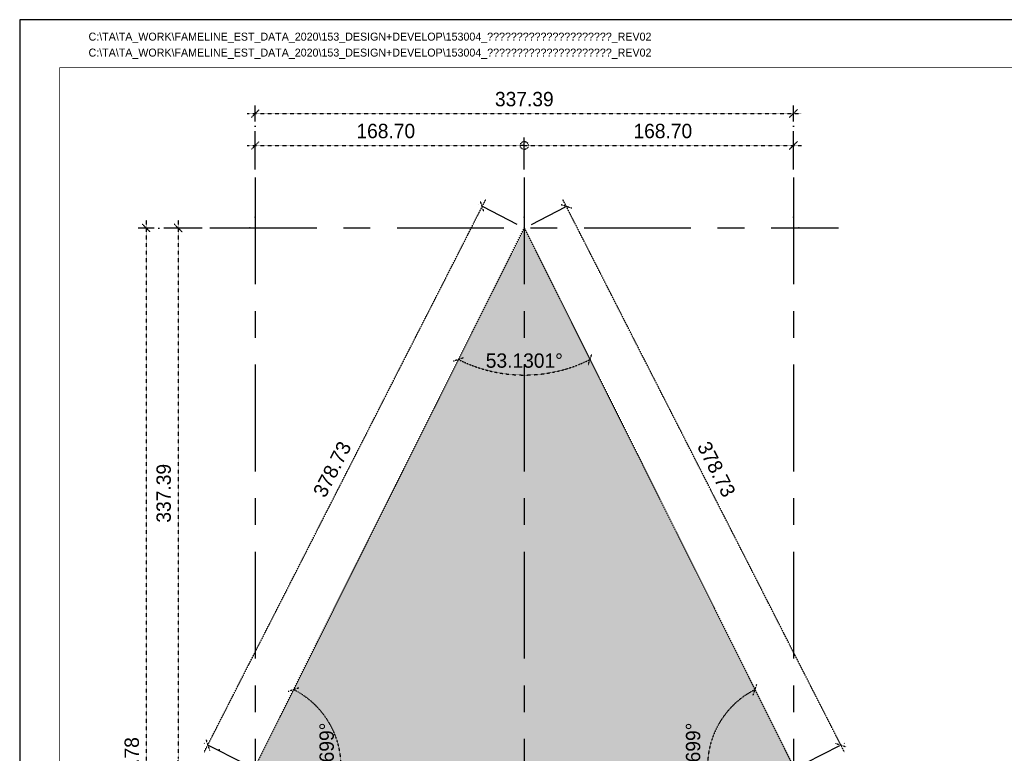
# Model space of a CAD drawing. Header units: millimetres. Extents: x -244126 to 368105, y -173968 to 259060.
# Drawn here: x 14518 to 15135, y 4488 to 4948 of the extents above; entities that cross this region are included whole.
import ezdxf
from ezdxf.enums import TextEntityAlignment as Align

# ---------------------------------------------------------------- set-up
doc = ezdxf.new("R2010")
doc.units = ezdxf.units.MM
doc.header["$MEASUREMENT"] = 0
for name, pattern in [('005_GG_TA_LINE', [13.75, 5, -1.25, 1.25, -1.25, 5]), ('ACAD_ISO04W100', [30, 24, -3, 0, -3]), ('CENTER', [2, 1.25, -0.25, 0.25, -0.25]), ('TA_GL_000.00010', [0.000275, 0.0001, -2.5e-05, 2.5e-05, -2.5e-05, 0.0001]), ('TA_GL_067.00000', [184.25, 67, -16.75, 16.75, -16.75, 67]), ('TA_HL_003.00000', [19.5, 10.65, -8.85])]:
    doc.linetypes.add(name, pattern=pattern)
for name, color, linetype in [('000 - D I M', 6, 'Continuous'), ('000 - GRID', 8, 'CENTER'), ('000 - H A T C H', 8, 'Continuous'), ('000 - L I N E 0.1', 1, 'Continuous'), ('000 - T E X T', 4, 'Continuous'), ('000 - TITLEBLOCK', 4, 'Continuous')]:
    doc.layers.add(name, color=color, linetype=linetype)
doc.styles.add('Cetury Gothic', font='GOTHIC.TTF')
doc.styles.add('CORDIA', font='cordia.shx')
doc.styles.add('TA', font='Cordia New.ttf', dxfattribs={"height": 4.5})
doc.dimstyles.new('DIM C-E', dxfattribs={"dimscale": 2, "dimtxt": 0.18, "dimasz": 0.1, "dimexe": 0.1, "dimexo": 0.1, "dimgap": 0.09, "dimtad": 1, "dimtoh": 1, "dimzin": 0, "dimdsep": 46, "dimtxsty": 'CORDIA', "dimblk1": 'ORIGIN', "dimblk2": 'OBLIQUE', "dimsah": 1, "dimcen": 0.1, "dimdle": 0.1, "dimclrd": 40, "dimclre": 140, "dimclrt": 3, "dimadec": 0, "dimazin": 0, "dimtfac": 1, "dimtix": 1, "dimtmove": 2, "dimatfit": 3, "dimfxl": 1, "dimtolj": 1, "dimtzin": 0, "dimarcsym": 0})
doc.dimstyles.new('DIM E-C', dxfattribs={"dimscale": 2, "dimtxt": 0.18, "dimasz": 0.1, "dimexe": 0.1, "dimexo": 0.1, "dimgap": 0.09, "dimtad": 1, "dimtoh": 1, "dimzin": 0, "dimdsep": 46, "dimtxsty": 'CORDIA', "dimblk1": 'OBLIQUE', "dimblk2": 'ORIGIN', "dimsah": 1, "dimcen": 0.1, "dimdle": 0.1, "dimclrd": 40, "dimclre": 140, "dimclrt": 3, "dimadec": 0, "dimazin": 0, "dimtfac": 1, "dimtix": 1, "dimtmove": 2, "dimatfit": 3, "dimfxl": 1, "dimtolj": 1, "dimtzin": 0, "dimarcsym": 0})
doc.dimstyles.new('DIM E-E', dxfattribs={"dimscale": 2, "dimtxt": 0.18, "dimasz": 0.1, "dimexe": 0.1, "dimexo": 0.1, "dimgap": 0.09, "dimtad": 1, "dimtoh": 1, "dimzin": 0, "dimdsep": 46, "dimtxsty": 'CORDIA', "dimblk": 'OBLIQUE', "dimcen": 0.1, "dimdle": 0.1, "dimclrd": 40, "dimclre": 140, "dimclrt": 3, "dimadec": 0, "dimazin": 0, "dimtfac": 1, "dimtix": 1, "dimtmove": 2, "dimatfit": 3, "dimfxl": 1, "dimtolj": 1, "dimtzin": 0, "dimarcsym": 0})

# ---------------------------------------------------------------- blocks, each defined once
blk = doc.blocks.new('A$Cfd196da9')
at = {"color": 0, "linetype": 'ByBlock', "const_width": 0.1}
blk.add_lwpolyline([(-143.5, -98), (96.5, -98), (96.5, 99), (-143.5, 99)], close=True, dxfattribs=at)
blk = doc.blocks.new('*U1674')
at = {"linetype": '005_GG_TA_LINE'}
blk.add_point((125, 592.5), dxfattribs=at)
at = {"layer": '000 - L I N E 0.1', "color": 21, "linetype": 'Continuous'}
blk.add_lwpolyline([(35.6, 1050), (0, 1050), (0, 1014.4)], dxfattribs=at)
at = {"layer": '000 - TITLEBLOCK', "color": 250}
blk.add_lwpolyline([(0, 0), (1485, 0), (1485, 1050), (0, 1050)], close=True, dxfattribs=at)
at = {"layer": '000 - T E X T', "color": 3, "xscale": 5, "yscale": 5, "zscale": 5}
blk.add_blockref('A$Cfd196da9', (742.5, 525), dxfattribs=at)
at = {"color": 4, "style": 'TA'}
blk.add_attdef('PAPER_SIZE', text='', height=6.25, dxfattribs=at).set_placement((1421.5, 24.94), align=Align.MIDDLE_RIGHT)
blk.add_attdef('SCALE_SIZE', text='', height=6.25, dxfattribs=at).set_placement((1433.78, 25.07), align=Align.MIDDLE_LEFT)
at = {"layer": '000 - T E X T', "color": 250, "style": 'TA'}
for tag, height, p in [('SUPERLINK', 5, (43.16, 1039.41)), ('NAMEFILE', 5, (43.16, 1029.41)), ('SC', 100, (8.41, 938.03))]:
    blk.add_attdef(tag, text='', height=height, dxfattribs=at).set_placement(p, align=Align.MIDDLE_LEFT)
at = {"layer": '000 - T E X T', "color": 4, "style": 'TA'}
for tag, height, p in [('NAME_JOB_1', 5, (1309.16, 845.63)), ('NAME_JOB_2', 5, (1309.16, 834.72)), ('NAME_PROJECT_1', 7.5, (1234.52, 797.42)), ('NAME_PROJECT_2', 7.5, (1234.52, 778.92)), ('NAME_PROJECT_3', 7.5, (1234.52, 760.42)), ('CODE_VALUE_1', 4.75, (1302.87, 722.8)), ('CODE_VALUE_2', 4.75, (1302.87, 707.8)), ('PART_NAME_VALUE_1', 4.75, (1302.87, 689.69)), ('PART_NAME_VALUE_2', 4.75, (1302.87, 674.69)), ('PART_NAME_VALUE_3', 4.75, (1302.87, 659.69)), ('MATTERIAL_VALUE_1', 9, (1304.89, 642.26)), ('SPEC_VALUE', 9, (1304.89, 621.71)), ('THICKNESS_VALUE', 9, (1304.89, 601.32)), ('COATING_VALUE_1', 9, (1304.89, 581.25)), ('COATING_VALUE_2', 9, (1304.89, 561.18)), ('NAME_TITLE_1', 6, (1236.27, 194.04)), ('NAME_TITLE_2', 6, (1236.27, 177.39)), ('NAME_TITLE_3', 6, (1236.27, 160.74)), ('DRAWING_NO1', 6, (1236.53, 82.29)), ('DRAWING_NO2', 6, (1236.53, 62.29))]:
    blk.add_attdef(tag, text='', height=height, dxfattribs=at).set_placement(p, align=Align.MIDDLE_LEFT)
for tag, p in [('NAME_DAFT', (1383.53, 340.54)), ('NAME_CHECKED', (1383.53, 306.49)), ('NAME_DESIGNER', (1383.53, 273.03)), ('NAME_DESIGN_MGR', (1383.53, 237.79))]:
    blk.add_attdef(tag, text='', height=9, dxfattribs=at).set_placement(p, align=Align.MIDDLE_CENTER)
for tag, p, height in [('REV', (1383.82, 125.62), 9.38), ('NAME_REMARK', (138.21, 43.26), 10)]:
    blk.add_attdef(tag, p, '', height=height, dxfattribs=at)
at = {"layer": '000 - T E X T', "color": 4, "style": 'Cetury Gothic'}
for tag, p in [('SHEET_NO.', (1403.95, 84.99)), ('TOTAL_SHEET_NO.', (1402.41, 44.1))]:
    blk.add_attdef(tag, text='', height=9, dxfattribs=at).set_placement(p, align=Align.CENTER)
blk = doc.blocks.new('*U305')
at = {"color": 3}
blk.add_point((0, -688.2), dxfattribs=at)
at = {"layer": '000 - GRID', "color": 0, "linetype": 'ByBlock'}
blk.add_line((0, 25), (0, -713.2), dxfattribs=at)
at = {"layer": '000 - GRID', "color": 0}
blk.add_point((0, 0), dxfattribs=at)
at = {"style": 'TA', "flags": 1}
blk.add_attdef('LOCATION', (6, 6), '', height=4.5, dxfattribs=at)
blk = doc.blocks.new('*U306')
at = {"color": 3}
blk.add_point((0, -344.1), dxfattribs=at)
at = {"layer": '000 - GRID', "color": 0, "linetype": 'ByBlock'}
blk.add_line((0, 25), (0, -369.1), dxfattribs=at)
at = {"layer": '000 - GRID', "color": 0}
blk.add_point((0, 0), dxfattribs=at)
at = {"style": 'TA', "flags": 1}
blk.add_attdef('LOCATION', (6, 6), '', height=4.5, dxfattribs=at)
blk = doc.blocks.new('_Oblique')
at = {"color": 0, "linetype": 'ByBlock', "lineweight": -2}
blk.add_line((-0.5, -0.5), (0.5, 0.5), dxfattribs=at)
blk = doc.blocks.new('_Origin')
at = {"color": 0, "linetype": 'ByBlock', "lineweight": -2}
blk.add_line((0, 0), (-1, 0), dxfattribs=at)
blk.add_circle((0, 0), 0.5, dxfattribs=at)
blk = doc.blocks.new('*D2640')
at = {"layer": '000 - D I M', "color": 40, "linetype": 'TA_GL_000.00010', "lineweight": -2, "transparency": 16777216}
blk.add_line((14616.81, 4822.65), (14616.81, 4485.26), dxfattribs=at)
at = {"layer": '000 - D I M', "color": 140, "linetype": 'ACAD_ISO04W100', "lineweight": -2, "transparency": 16777216}
for p, q in [((14631.81, 4817.65), (14611.81, 4817.65)), ((14631.81, 4480.26), (14611.81, 4480.26))]:
    blk.add_line(p, q, dxfattribs=at)
at = {"layer": 'Defpoints', "color": 0, "linetype": 'TA_GL_000.00010', "transparency": 16777216}
for p in [(14636.81, 4817.65), (14616.81, 4480.26), (14636.81, 4480.26)]:
    blk.add_point(p, dxfattribs=at)
at = {"layer": '000 - D I M', "color": 40, "linetype": 'TA_GL_000.00010', "lineweight": -2, "transparency": 16777216, "xscale": 5, "yscale": 5, "zscale": 5}
for name, p, rotation in [('_Oblique', (14616.81, 4817.65), 90), ('_Origin', (14616.81, 4480.26), 270)]:
    blk.add_blockref(name, p, dxfattribs=dict(at, rotation=rotation))
at = {"layer": '000 - D I M', "color": 3, "linetype": 'TA_GL_000.00010', "transparency": 16777216, "insert": (14607.81, 4651.46), "char_height": 9, "attachment_point": 5, "rotation": 90, "style": 'CORDIA'}
blk.add_mtext('\\A1;337.39', dxfattribs=at)
blk = doc.blocks.new('*D2642')
at = {"layer": '000 - D I M', "color": 40, "linetype": 'TA_GL_000.00010', "lineweight": -2, "transparency": 16777216}
blk.add_line((14660.17, 4869.36), (14828.86, 4869.36), dxfattribs=at)
at = {"layer": '000 - D I M', "color": 140, "linetype": 'ACAD_ISO04W100', "lineweight": -2, "transparency": 16777216}
for p, q in [((14665.17, 4854.36), (14665.17, 4874.36)), ((14833.86, 4854.36), (14833.86, 4874.36))]:
    blk.add_line(p, q, dxfattribs=at)
at = {"layer": 'Defpoints', "color": 0, "linetype": 'TA_GL_000.00010', "transparency": 16777216}
for p in [(14833.86, 4869.36), (14665.17, 4849.36), (14833.86, 4849.36)]:
    blk.add_point(p, dxfattribs=at)
at = {"layer": '000 - D I M', "color": 40, "linetype": 'TA_GL_000.00010', "lineweight": -2, "transparency": 16777216, "xscale": 5, "yscale": 5, "zscale": 5, "rotation": 180}
blk.add_blockref('_Oblique', (14665.17, 4869.36), dxfattribs=at)
at = {"layer": '000 - D I M', "color": 40, "linetype": 'TA_GL_000.00010', "lineweight": -2, "transparency": 16777216, "xscale": 5, "yscale": 5, "zscale": 5}
blk.add_blockref('_Origin', (14833.86, 4869.36), dxfattribs=at)
at = {"layer": '000 - D I M', "color": 3, "linetype": 'TA_GL_000.00010', "transparency": 16777216, "insert": (14747.01, 4878.36), "char_height": 9, "attachment_point": 5, "style": 'CORDIA'}
blk.add_mtext('\\A1;168.70', dxfattribs=at)
blk = doc.blocks.new('*D2643')
at = {"layer": '000 - D I M', "color": 140, "linetype": 'ACAD_ISO04W100', "lineweight": -2, "transparency": 16777216}
for p, q in [((14833.86, 4854.36), (14833.86, 4874.36)), ((15002.56, 4854.36), (15002.56, 4874.36))]:
    blk.add_line(p, q, dxfattribs=at)
at = {"layer": '000 - D I M', "color": 40, "linetype": 'TA_GL_000.00010', "lineweight": -2, "transparency": 16777216}
blk.add_line((14838.86, 4869.36), (15007.56, 4869.36), dxfattribs=at)
at = {"layer": 'Defpoints', "color": 0, "linetype": 'TA_GL_000.00010', "transparency": 16777216}
for p in [(15002.56, 4869.36), (14833.86, 4849.36), (15002.56, 4849.36)]:
    blk.add_point(p, dxfattribs=at)
at = {"layer": '000 - D I M', "color": 40, "linetype": 'TA_GL_000.00010', "lineweight": -2, "transparency": 16777216, "xscale": 5, "yscale": 5, "zscale": 5, "rotation": 180}
blk.add_blockref('_Origin', (14833.86, 4869.36), dxfattribs=at)
at = {"layer": '000 - D I M', "color": 40, "linetype": 'TA_GL_000.00010', "lineweight": -2, "transparency": 16777216, "xscale": 5, "yscale": 5, "zscale": 5}
blk.add_blockref('_Oblique', (15002.56, 4869.36), dxfattribs=at)
at = {"layer": '000 - D I M', "color": 3, "linetype": 'TA_GL_000.00010', "transparency": 16777216, "insert": (14920.71, 4878.36), "char_height": 9, "attachment_point": 5, "style": 'CORDIA'}
blk.add_mtext('\\A1;168.70', dxfattribs=at)
blk = doc.blocks.new('*D2644')
at = {"layer": '000 - D I M', "color": 40, "linetype": 'TA_GL_000.00010', "lineweight": -2, "transparency": 16777216}
blk.add_line((14596.81, 4822.65), (14596.81, 4137.87), dxfattribs=at)
at = {"layer": '000 - D I M', "color": 140, "linetype": 'ACAD_ISO04W100', "lineweight": -2, "transparency": 16777216}
for p, q in [((14631.81, 4817.65), (14591.81, 4817.65)), ((14631.81, 4142.87), (14591.81, 4142.87))]:
    blk.add_line(p, q, dxfattribs=at)
at = {"layer": 'Defpoints', "color": 0, "linetype": 'TA_GL_000.00010', "transparency": 16777216}
for p in [(14636.81, 4817.65), (14596.81, 4142.87), (14636.81, 4142.87)]:
    blk.add_point(p, dxfattribs=at)
at = {"layer": '000 - D I M', "color": 40, "linetype": 'TA_GL_000.00010', "lineweight": -2, "transparency": 16777216, "xscale": 5, "yscale": 5, "zscale": 5}
for p, rotation in [((14596.81, 4817.65), 90), ((14596.81, 4142.87), 270)]:
    blk.add_blockref('_Oblique', p, dxfattribs=dict(at, rotation=rotation))
at = {"layer": '000 - D I M', "color": 3, "linetype": 'TA_GL_000.00010', "transparency": 16777216, "insert": (14587.81, 4480.26), "char_height": 9, "attachment_point": 5, "rotation": 90, "style": 'CORDIA'}
blk.add_mtext('\\A1;674.78', dxfattribs=at)
blk = doc.blocks.new('*D2645')
at = {"layer": '000 - D I M', "color": 140, "linetype": 'ACAD_ISO04W100', "lineweight": -2, "transparency": 16777216}
for p, q in [((14665.17, 4854.36), (14665.17, 4894.36)), ((15002.56, 4854.36), (15002.56, 4894.36))]:
    blk.add_line(p, q, dxfattribs=at)
at = {"layer": '000 - D I M', "color": 40, "linetype": 'TA_GL_000.00010', "lineweight": -2, "transparency": 16777216}
blk.add_line((14660.17, 4889.36), (15007.56, 4889.36), dxfattribs=at)
at = {"layer": 'Defpoints', "color": 0, "linetype": 'TA_GL_000.00010', "transparency": 16777216}
for p in [(15002.56, 4889.36), (14665.17, 4849.36), (15002.56, 4849.36)]:
    blk.add_point(p, dxfattribs=at)
at = {"layer": '000 - D I M', "color": 40, "linetype": 'TA_GL_000.00010', "lineweight": -2, "transparency": 16777216, "xscale": 5, "yscale": 5, "zscale": 5, "rotation": 180}
blk.add_blockref('_Oblique', (14665.17, 4889.36), dxfattribs=at)
at = {"layer": '000 - D I M', "color": 40, "linetype": 'TA_GL_000.00010', "lineweight": -2, "transparency": 16777216, "xscale": 5, "yscale": 5, "zscale": 5}
blk.add_blockref('_Oblique', (15002.56, 4889.36), dxfattribs=at)
at = {"layer": '000 - D I M', "color": 3, "linetype": 'TA_GL_000.00010', "transparency": 16777216, "insert": (14833.86, 4898.36), "char_height": 9, "attachment_point": 5, "style": 'CORDIA'}
blk.add_mtext('\\A1;337.39', dxfattribs=at)
blk = doc.blocks.new('*D352')
at = {"layer": '000 - D I M', "color": 40, "linetype": 'TA_GL_000.00010', "lineweight": -2, "transparency": 16777216}
blk.add_arc((14833.86, 4817.65), 92.12, 243.43495, 296.56505, dxfattribs=at)
at = {"layer": 'Defpoints', "color": 0, "linetype": 'TA_GL_000.00010', "transparency": 16777216}
for p in [(14833.86, 4817.65), (14833.86, 4817.65), (14819.68, 4726.63), (14665.17, 4480.26), (15002.56, 4480.26)]:
    blk.add_point(p, dxfattribs=at)
at = {"layer": '000 - D I M', "color": 40, "linetype": 'TA_GL_000.00010', "lineweight": -2, "transparency": 16777216, "xscale": 5, "yscale": 5, "zscale": 5}
for p, rotation in [((14792.66, 4735.26), 153.4349488229191), ((14875.06, 4735.26), 26.56505117708162)]:
    blk.add_blockref('_Oblique', p, dxfattribs=dict(at, rotation=rotation))
at = {"layer": '000 - D I M', "color": 3, "linetype": 'TA_GL_000.00010', "transparency": 16777216, "insert": (14833.86, 4734.53), "char_height": 9, "attachment_point": 5, "style": 'CORDIA'}
blk.add_mtext('\\A1;53.1301°', dxfattribs=at)
blk = doc.blocks.new('*D353')
at = {"layer": '000 - D I M', "color": 40, "linetype": 'TA_GL_000.00010', "lineweight": -2, "transparency": 16777216}
blk.add_arc((14665.17, 4480.26), 53.83, 296.56505, 63.43495, dxfattribs=at)
at = {"layer": 'Defpoints', "color": 0, "linetype": 'TA_GL_000.00010', "transparency": 16777216}
for p in [(14833.86, 4817.65), (14665.17, 4480.26), (14665.17, 4480.26), (14715.37, 4460.85), (14833.86, 4142.87)]:
    blk.add_point(p, dxfattribs=at)
at = {"layer": '000 - D I M', "color": 40, "linetype": 'TA_GL_000.00010', "lineweight": -2, "transparency": 16777216, "xscale": 5, "yscale": 5, "zscale": 5}
for p, rotation in [((14689.24, 4528.41), 153.434948822919), ((14689.24, 4432.12), 206.5650511770816)]:
    blk.add_blockref('_Oblique', p, dxfattribs=dict(at, rotation=rotation))
at = {"layer": '000 - D I M', "color": 3, "linetype": 'TA_GL_000.00010', "transparency": 16777216, "insert": (14710, 4480.26), "char_height": 9, "attachment_point": 5, "rotation": 90, "style": 'CORDIA'}
blk.add_mtext('\\A1;126.8699°', dxfattribs=at)
blk = doc.blocks.new('*D2615')
at = {"layer": '000 - D I M', "color": 40, "linetype": 'TA_GL_000.00010', "lineweight": -2, "transparency": 16777216}
blk.add_arc((15002.56, 4480.26), 53.83, 116.56505, 243.43495, dxfattribs=at)
at = {"layer": 'Defpoints', "color": 0, "linetype": 'TA_GL_000.00010', "transparency": 16777216}
for p in [(14833.86, 4817.65), (14952.35, 4499.68), (15002.56, 4480.26), (15002.56, 4480.26), (14833.86, 4142.87)]:
    blk.add_point(p, dxfattribs=at)
at = {"layer": '000 - D I M', "color": 40, "linetype": 'TA_GL_000.00010', "lineweight": -2, "transparency": 16777216, "xscale": 5, "yscale": 5, "zscale": 5}
for p, rotation in [((14978.48, 4528.41), 26.565051177081), ((14978.48, 4432.12), 333.4349488229184)]:
    blk.add_blockref('_Oblique', p, dxfattribs=dict(at, rotation=rotation))
at = {"layer": '000 - D I M', "color": 3, "linetype": 'TA_GL_000.00010', "transparency": 16777216, "insert": (14939.73, 4480.26), "char_height": 9, "attachment_point": 5, "rotation": 90, "style": 'CORDIA'}
blk.add_mtext('\\A1;126.8699°', dxfattribs=at)
blk = doc.blocks.new('*D2616')
at = {"layer": '000 - D I M', "color": 40, "linetype": 'TA_GL_000.00010', "lineweight": -2, "transparency": 16777216}
blk.add_line((14633.15, 4489.27), (14809.75, 4835.56), dxfattribs=at)
at = {"layer": '000 - D I M', "color": 140, "linetype": 'ACAD_ISO04W100', "lineweight": -2, "transparency": 16777216}
for p, q in [((14829.41, 4819.93), (14803.02, 4833.38)), ((14657.36, 4482.54), (14630.97, 4495.99))]:
    blk.add_line(p, q, dxfattribs=at)
at = {"layer": 'Defpoints', "color": 0, "linetype": 'TA_GL_000.00010', "transparency": 16777216}
for p in [(14807.47, 4831.11), (14833.86, 4817.65), (14661.81, 4480.26)]:
    blk.add_point(p, dxfattribs=at)
at = {"layer": '000 - D I M', "color": 40, "linetype": 'TA_GL_000.00010', "lineweight": -2, "transparency": 16777216, "xscale": 5, "yscale": 5, "zscale": 5}
for p, rotation in [((14807.47, 4831.11), 62.98108673465968), ((14635.43, 4493.72), 242.9810867346597)]:
    blk.add_blockref('_Oblique', p, dxfattribs=dict(at, rotation=rotation))
at = {"layer": '000 - D I M', "color": 3, "linetype": 'TA_GL_000.00010', "transparency": 16777216, "insert": (14713.43, 4666.5), "char_height": 9, "attachment_point": 5, "rotation": 62.98109, "style": 'CORDIA'}
blk.add_mtext('\\A1;378.73', dxfattribs=at)
blk = doc.blocks.new('*D2606')
at = {"layer": '000 - D I M', "color": 140, "linetype": 'ACAD_ISO04W100', "lineweight": -2, "transparency": 16777216}
for p, q in [((14838.32, 4819.93), (14864.7, 4833.38)), ((15010.36, 4482.54), (15036.75, 4495.99))]:
    blk.add_line(p, q, dxfattribs=at)
at = {"layer": '000 - D I M', "color": 40, "linetype": 'TA_GL_000.00010', "lineweight": -2, "transparency": 16777216}
blk.add_line((15034.57, 4489.27), (14857.98, 4835.56), dxfattribs=at)
at = {"layer": 'Defpoints', "color": 0, "linetype": 'TA_GL_000.00010', "transparency": 16777216}
for p in [(14860.25, 4831.11), (14833.86, 4817.65), (15005.91, 4480.26)]:
    blk.add_point(p, dxfattribs=at)
at = {"layer": '000 - D I M', "color": 40, "linetype": 'TA_GL_000.00010', "lineweight": -2, "transparency": 16777216, "xscale": 5, "yscale": 5, "zscale": 5}
for p, rotation in [((14860.25, 4831.11), 117.0189132653403), ((15032.3, 4493.72), 297.0189132653403)]:
    blk.add_blockref('_Oblique', p, dxfattribs=dict(at, rotation=rotation))
at = {"layer": '000 - D I M', "color": 3, "linetype": 'TA_GL_000.00010', "transparency": 16777216, "insert": (14954.29, 4666.5), "char_height": 9, "attachment_point": 5, "rotation": 297.01891, "style": 'CORDIA'}
blk.add_mtext('\\A1;378.73', dxfattribs=at)

msp = doc.modelspace()

# ---------------------------------------------------------------- hatches: boundary and pattern name
at = {"layer": '000 - H A T C H', "linetype": 'TA_GL_000.00010'}
h = msp.add_hatch(dxfattribs=at)
h.set_pattern_fill('DOTS', color=8, scale=100, angle=25)
h.set_pattern_definition([(25, (9932.568, -280.577), (0.1908477, 6.985106), [0, -6.25])])
h.paths.add_polyline_path([(15002.55644, 4480.26466), (14833.86139, 4817.65475), (14665.16634, 4480.26466), (14833.86139, 4142.87456)])

# ---------------------------------------------------------------- linework, layer by layer
at = {"color": 3, "linetype": 'TA_GL_000.00010'}
msp.add_lwpolyline([(14833.86139, 4817.65475), (15002.55644, 4480.26466), (14833.86139, 4142.87456), (14665.16634, 4480.26466)], close=True, dxfattribs=at)

# ---------------------------------------------------------------- block references
at = {"color": 2, "linetype": 'TA_HL_003.00000'}
ref = msp.add_blockref('*U1674', (14517.51424, 3898.13396), dxfattribs=at)
ref.add_attrib('SUPERLINK', 'C:\\TA\\TA_WORK\\FAMELINE_EST_DATA_2020\\153_DESIGN+DEVELOP\\153004_สวนสัตว์แห่งใหม่ย่านคลองหก_REV02', dxfattribs={"layer": '000 - T E X T', "color": 250, "height": 5, "style": 'TA'}).set_placement((14560.67583, 4937.54731), align=Align.MIDDLE_LEFT)
ref.add_attrib('NAMEFILE', 'C:\\TA\\TA_WORK\\FAMELINE_EST_DATA_2020\\153_DESIGN+DEVELOP\\153004_สวนสัตว์แห่งใหม่ย่านคลองหก_REV02', dxfattribs={"layer": '000 - T E X T', "color": 250, "height": 5, "style": 'TA'}).set_placement((14560.67583, 4927.54621), align=Align.MIDDLE_LEFT)
at = {"layer": '000 - GRID', "linetype": 'TA_GL_067.00000'}
for p in [(14665.16634, 4824.36296), (14833.86139, 4824.36296), (15002.55644, 4824.36296)]:
    msp.add_blockref('*U305', p, dxfattribs=at)
at = {"layer": '000 - GRID', "linetype": 'TA_GL_067.00000', "rotation": 90}
msp.add_blockref('*U306', (14661.81224, 4817.65475), dxfattribs=at)

# ---------------------------------------------------------------- dimensions: what is measured, and where the dimension line sits
at = {"layer": '000 - D I M', "linetype": 'TA_GL_000.00010'}
for base, p1, p2, dimstyle, picture, middle in [((15002.55644, 4889.36296), (14665.16634, 4849.36296), (15002.55644, 4849.36296), 'DIM E-E', '*D2645', (14833.86139, 4898.36296)), ((14833.86139, 4869.36296), (14665.16634, 4849.36296), (14833.86139, 4849.36296), 'DIM E-C', '*D2642', (14747.01387, 4878.36296)), ((15002.55644, 4869.36296), (14833.86139, 4849.36296), (15002.55644, 4849.36296), 'DIM C-E', '*D2643', (14920.70892, 4878.36296))]:
    dim = msp.add_linear_dim(base=base, p1=p1, p2=p2, dimstyle=dimstyle, override={"dimscale": 50}, dxfattribs=at)
    dim.commit()
    dim.dimension.update_dxf_attribs({"geometry": picture, "text_midpoint": middle})
for p1, distance, picture, middle in [((14661.81224, 4480.26466), 29.61964, '*D2616', (14713.43226, 4666.50401)), ((15005.91054, 4480.26466), -29.61964, '*D2606', (14954.29053, 4666.50401))]:
    dim = msp.add_aligned_dim(p1=p1, p2=(14833.86139, 4817.65475), distance=distance, dimstyle='DIM E-E', override={"dimscale": 50}, dxfattribs=at)
    dim.commit()
    dim.dimension.update_dxf_attribs({"geometry": picture, "text_midpoint": middle})
for base, p2, dimstyle, picture, middle in [((14596.81224, 4142.87456), (14636.81224, 4142.87456), 'DIM E-E', '*D2644', (14587.81224, 4480.26466)), ((14616.81224, 4480.26466), (14636.81224, 4480.26466), 'DIM E-C', '*D2640', (14607.81224, 4651.4597))]:
    dim = msp.add_linear_dim(base=base, p1=(14636.81224, 4817.65475), p2=p2, angle=90, dimstyle=dimstyle, override={"dimscale": 50}, dxfattribs=at)
    dim.commit()
    dim.dimension.update_dxf_attribs({"geometry": picture, "text_midpoint": middle})
for base, line1, line2, picture, middle in [((14819.68091, 4726.6326), ((14833.86139, 4817.65475), (15002.55644, 4480.26466)), ((14665.16634, 4480.26466), (14833.86139, 4817.65475)), '*D352', (14833.86139, 4734.53462)), ((14715.37187, 4460.84666), ((14833.86139, 4142.87456), (14665.16634, 4480.26466)), ((14665.16634, 4480.26466), (14833.86139, 4817.65475)), '*D353', (14709.9962, 4480.26466)), ((14952.35092, 4499.68265), ((14833.86139, 4142.87456), (15002.55644, 4480.26466)), ((15002.55644, 4480.26466), (14833.86139, 4817.65475)), '*D2615', (14939.72658, 4480.26466))]:
    dim = msp.add_angular_dim_2l(base=base, line1=line1, line2=line2, dimstyle='DIM E-E', override={"dimscale": 50, "dimadec": 4}, dxfattribs=at)
    dim.commit()
    dim.dimension.update_dxf_attribs({"geometry": picture, "text_midpoint": middle})

doc.saveas('drawing.dxf')
